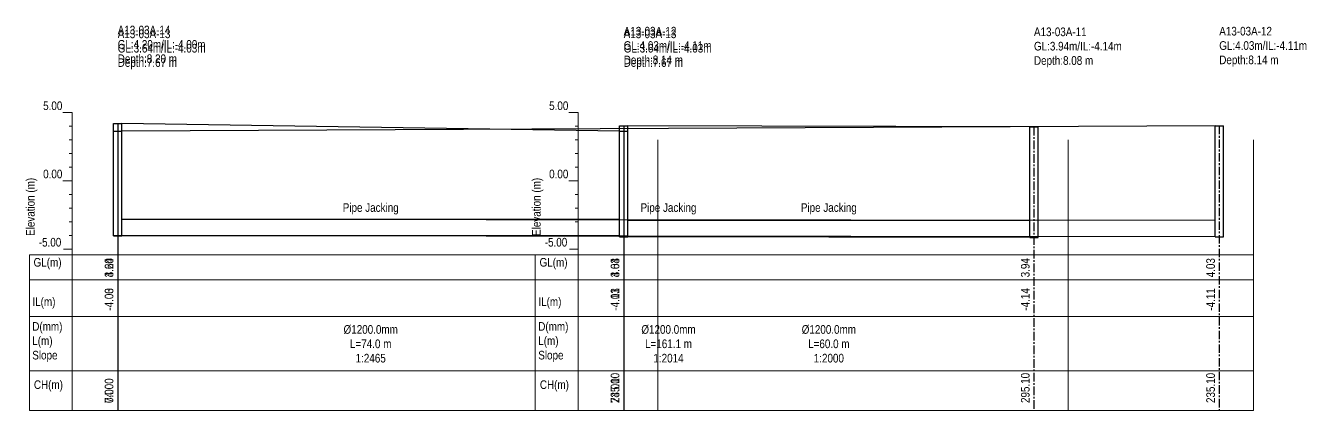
# Model space of a CAD drawing. Header units: metres. Extents: x -765 to 8757, y -99 to 211.
# Drawn here: x -13.5 to 173.8, y -33.6 to 22.7 of the extents above; entities that cross this region are included whole.
import ezdxf

# ---------------------------------------------------------------- set-up
doc = ezdxf.new("R2010")
doc.units = ezdxf.units.M
doc.header["$MEASUREMENT"] = 0
doc.linetypes.add('CENTER', pattern=[2, 1.25, -0.25, 0.25, -0.25])
doc.layers.add('PDF_PDF2_Geometry', color=253, linetype='Continuous', lineweight=9, true_color=0xababab)
doc.layers.add('PDF_Text', color=7, linetype='Continuous')
doc.layers.add('SM_PP_GRIDTEXT', color=7, linetype='Continuous', lineweight=5)
doc.styles.add('ALL', font='swissc.ttf')

# ---------------------------------------------------------------- blocks, each defined once
blk = doc.blocks.new('template')
at = {"layer": 'PDF_PDF2_Geometry'}
blk.add_line((0, 24.61), (0, 43.61), dxfattribs=at)
at = {"layer": 'SM_PP_GRIDTEXT'}
for p, q in [((0, 43.61), (-1.39, 43.61)), ((0, 0), (0, 43.61)), ((0, 41.61), (-0.46, 41.61)), ((0, 39.61), (-0.46, 39.61)), ((0, 37.61), (-0.46, 37.61)), ((0, 35.61), (-0.46, 35.61)), ((0, 33.61), (-1.37, 33.61)), ((0, 31.61), (-0.46, 31.61)), ((0, 29.61), (-0.46, 29.61)), ((0, 27.61), (-0.46, 27.61)), ((0, 25.61), (-0.46, 25.61)), ((-6.28, 22.76), (-6.28, 0)), ((0, 22.76), (-6.28, 22.76)), ((0, 23.61), (-1.3, 23.61)), ((-6.28, 19.12), (0, 19.12)), ((0, 13.73), (-6.28, 13.73)), ((-6.28, 0), (0, 0))]:
    blk.add_line(p, q, dxfattribs=at)
blk.add_lwpolyline([(-6.28, 5.78), (0, 5.78)], dxfattribs=at)
at = {"layer": 'PDF_Text', "char_height": 1.26, "attachment_point": 7, "style": 'ALL'}
for s, insert in [('5.00', (-4.26, 43.95)), ('0.00', (-4.26, 33.96)), ('-5.00', (-4.9, 23.97)), ('GL(m)', (-5.66, 20.67)), ('IL(m)', (-5.83, 14.91)), ('CH(m)', (-5.61, 2.76))]:
    blk.add_mtext(s, dxfattribs=dict(at, insert=insert))
at = {"layer": 'PDF_Text', "insert": (-5.12, 25.54), "char_height": 1.26, "attachment_point": 7, "rotation": 90, "style": 'ALL'}
blk.add_mtext('Elevation (m)', dxfattribs=at)
at = {"layer": 'PDF_Text', "insert": (-5.85, 7.08), "char_height": 1.26, "width": 12.5671, "attachment_point": 7, "style": 'ALL'}
blk.add_mtext('D(mm)\\P\\pxt2;L(m)\\P\\ptz;Slope', dxfattribs=at)

msp = doc.modelspace()

# ---------------------------------------------------------------- linework, layer by layer
for p, q in [((73.4, -5.66), (0.6, -5.6)), ((160.5, -5.82), (0.6, -5.66)), ((133.4, -5.88), (74.6, -5.82)), ((73.4, -8.06), (0.6, -8)), ((160.5, -8.22), (0.6, -8.06)), ((133.4, -8.28), (74.6, -8.22))]:
    msp.add_line(p, q)
at = {"layer": 'GROUND_ELEVATION', "color": 3}
for p, q in [((73.4, 7.28), (0.6, 8.4)), ((160.5, 8.06), (0.6, 7.28)), ((133.4, 7.88), (74.6, 8.06))]:
    msp.add_line(p, q, dxfattribs=at)
at = {"layer": 'lines', "color": 8, "linetype": 'CENTER'}
for p, q in [((0, 8.4), (0, -33.61)), ((74, 8.06), (74, -33.61)), ((134, 7.88), (134, -33.61)), ((161.1, 8.06), (161.1, -33.61)), ((0, 7.28), (0, -33.61)), ((74, 7.28), (74, -33.61))]:
    msp.add_line(p, q, dxfattribs=at)
at = {"layer": 'Profile Manhole'}
for p, q in [((-0.6, -8), (-0.6, 8.4)), ((-0.6, 8.4), (0.6, 8.4)), ((0.6, -8), (0.6, 8.4)), ((73.4, -8.22), (73.4, 8.06)), ((73.4, 8.06), (74.6, 8.06)), ((74.6, -8.22), (74.6, 8.06)), ((133.4, -8.28), (133.4, 7.88)), ((133.4, 7.88), (134.6, 7.88)), ((134.6, -8.28), (134.6, 7.88)), ((160.5, -8.22), (160.5, 8.06)), ((160.5, 8.06), (161.7, 8.06)), ((161.7, -8.22), (161.7, 8.06)), ((-0.6, -8.06), (-0.6, 7.28)), ((-0.6, 7.28), (0.6, 7.28)), ((0.6, -8.06), (0.6, 7.28)), ((73.4, -8.06), (73.4, 7.28)), ((73.4, 7.28), (74.6, 7.28)), ((74.6, -8.06), (74.6, 7.28)), ((-0.6, -8), (0.6, -8)), ((-0.6, -8.06), (0.6, -8.06)), ((73.4, -8.06), (74.6, -8.06)), ((73.4, -8.22), (74.6, -8.22)), ((133.4, -8.28), (134.6, -8.28)), ((160.5, -8.22), (161.7, -8.22))]:
    msp.add_line(p, q, dxfattribs=at)
at = {"layer": 'SM_PP_GRIDTEXT'}
for p, q in [((79, -33.6108), (79, 6)), ((139, -33.6108), (139, 6)), ((166.1, -33.6108), (166.1, 6)), ((-6.6457, -10.8458), (79, -10.8458)), ((-6.6457, -10.8458), (166.1, -10.8458)), ((67.3543, -10.8458), (139, -10.8458)), ((-6.6457, -14.4882), (79, -14.4882)), ((-6.6457, -14.4882), (166.1, -14.4882)), ((67.3543, -14.4882), (139, -14.4882)), ((-6.6457, -19.878), (79, -19.878)), ((-6.6457, -19.878), (166.1, -19.878)), ((67.3543, -19.878), (139, -19.878)), ((-6.6457, -27.8324), (79, -27.8324)), ((-6.6457, -27.8324), (166.1, -27.8324)), ((67.3543, -27.8324), (139, -27.8324)), ((-6.6457, -33.6108), (79, -33.6108)), ((-6.6457, -33.6108), (166.1, -33.6108)), ((67.3543, -33.6108), (139, -33.6108))]:
    msp.add_line(p, q, dxfattribs=at)

# ---------------------------------------------------------------- block references
for p in [(-6.6457, -33.6108), (-6.6457, -33.6108), (67.3543, -33.6108)]:
    msp.add_blockref('template', p)

# ---------------------------------------------------------------- texts
at = {"layer": 'ANNOTATION', "color": 7, "char_height": 1.26, "style": 'ALL'}
for s, insert, attachment_point in [('A13-03A-14\\PGL:4.20m/IL:-4.00m\\PDepth:8.20 m', (0, 22.7), 1), ('A13-03A-12\\PGL:4.03m/IL:-4.11m\\PDepth:8.14 m', (74, 22.53), 1), ('A13-03A-12\\PGL:4.03m/IL:-4.11m\\PDepth:8.14 m', (161.1, 22.53), 1), ('A13-03A-13\\PGL:3.64m/IL:-4.03m\\PDepth:7.67 m', (0, 22.14), 1), ('A13-03A-13\\PGL:3.64m/IL:-4.03m\\PDepth:7.67 m', (74, 22.14), 1), ('A13-03A-11\\PGL:3.94m/IL:-4.14m\\PDepth:8.08 m', (134, 22.44), 1), ('Pipe Jacking', (37, -3.285), 2), ('Pipe Jacking', (80.55, -3.285), 2), ('Pipe Jacking', (104, -3.285), 2), ('Ø1200.0mm\\PL=74.0 m\\P1:2465', (37, -21.13), 2), ('Ø1200.0mm\\PL=161.1 m\\P1:2014', (80.55, -21.13), 2), ('Ø1200.0mm\\PL=60.0 m\\P1:2000', (104, -21.13), 2)]:
    msp.add_mtext(s, dxfattribs=dict(at, insert=insert, attachment_point=attachment_point))
at = {"layer": 'PDF_text', "color": 7, "style": 'ALL'}
for s, p in [('3.64', (-0.64, -14.13)), ('4.20', (-0.64, -14.13)), ('3.64', (73.36, -14.13)), ('4.03', (73.36, -14.13)), ('3.94', (133.36, -14.13)), ('4.03', (160.46, -14.13)), ('-4.00', (-0.64, -19.01)), ('-4.03', (-0.64, -19.01)), ('-4.03', (73.36, -19.01)), ('-4.11', (73.36, -19.01)), ('-4.14', (133.36, -19.01)), ('-4.11', (160.46, -19.01)), ('74.00', (-0.64, -32.53)), ('0.00', (-0.64, -32.53)), ('235.10', (73.36, -32.53)), ('74.00', (73.36, -32.53)), ('295.10', (133.36, -32.53)), ('235.10', (160.46, -32.53))]:
    msp.add_text(s, height=1.26, rotation=90, dxfattribs=at).set_placement(p)

doc.saveas('drawing.dxf')
